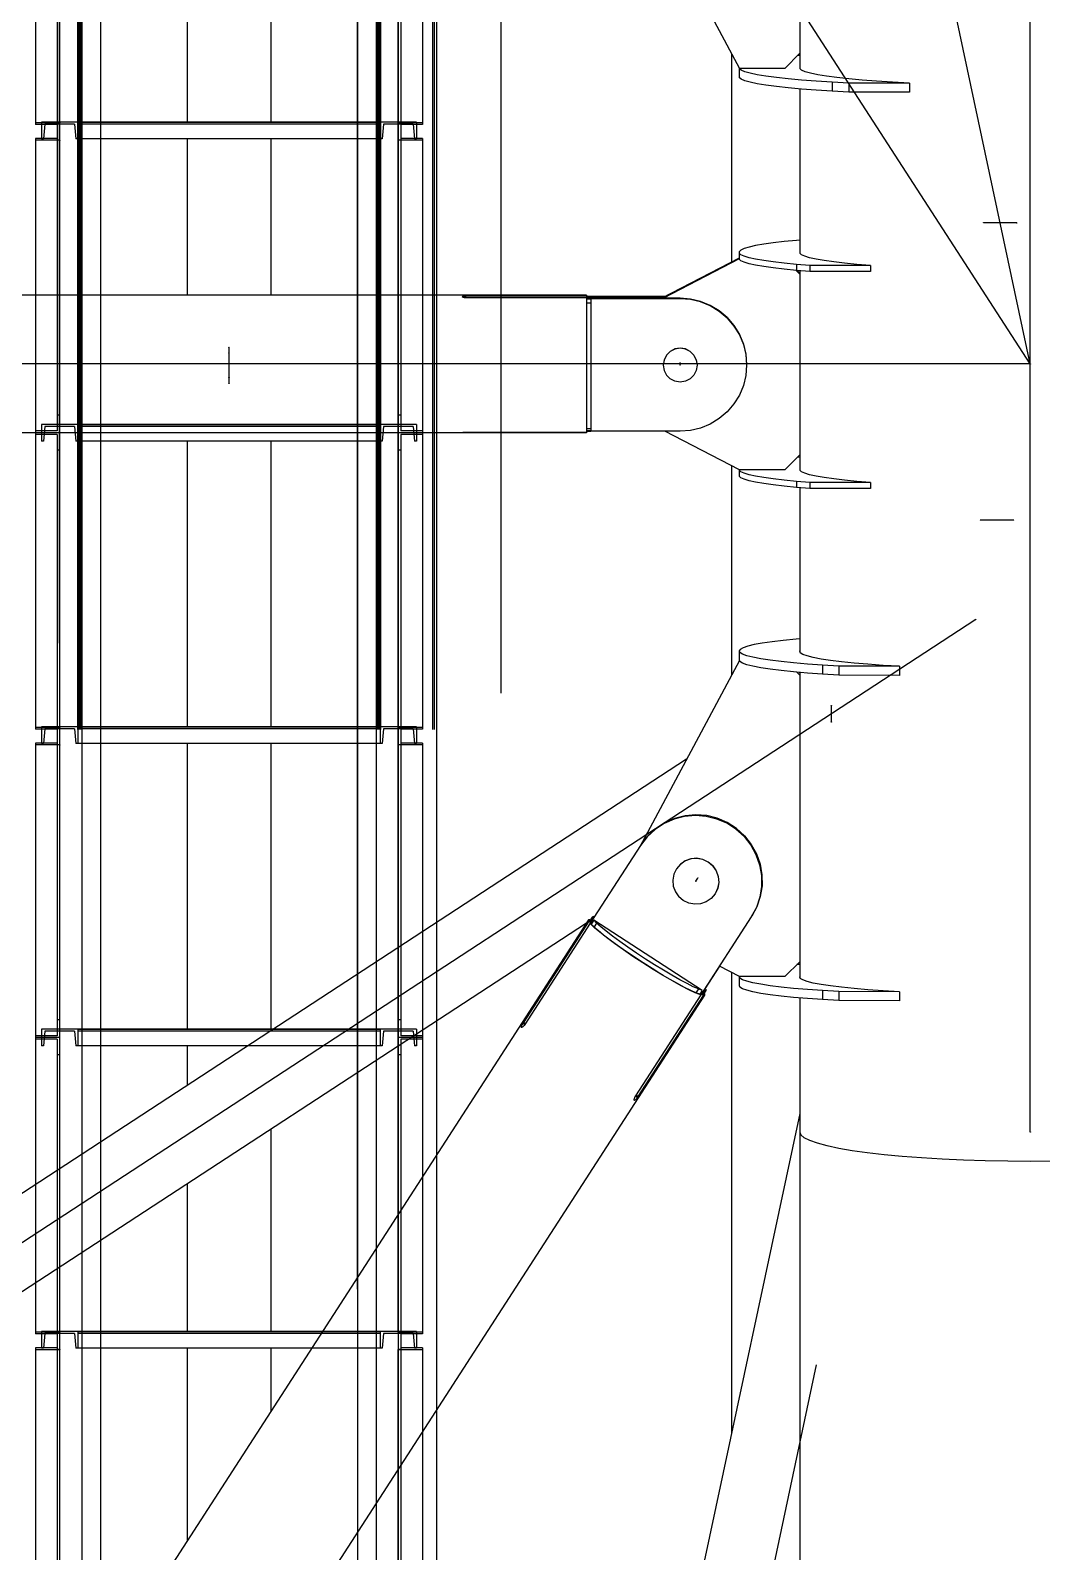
# Model space of a CAD drawing. Header units: millimetres. Extents: x 150209.93 to 150215.05, y 136675.65 to 136679.93.
# Drawn here: x 150211.3361 to 150211.403, y 136677.0602 to 136677.1608 of the extents above; entities that cross this region are included whole.
import ezdxf

# ---------------------------------------------------------------- set-up
doc = ezdxf.new("R2010")
doc.units = ezdxf.units.MM
doc.header["$LTSCALE"] = 0.25
for name, pattern in [('CENTER', [50.8, 31.75, -6.35, 6.35, -6.35]), ('XKITLINE00', [0]), ('XKITLINE02', [4, 2, -2]), ('XKITLINE03', [6, 3, -1, 1, -1])]:
    doc.linetypes.add(name, pattern=pattern)

# ---------------------------------------------------------------- blocks, each defined once
blk = doc.blocks.new('çatıı')
at = {"color": 8, "linetype": 'CENTER'}
for p, q in [((12370, 7286.23), (12370, 8951.04)), ((12370, 7540.27), (11840, 8360.27)), ((12370, 7540.27), (12195, 8360.27)), ((12195, 6431.43), (12195, 8100.54)), ((12365.51, 7586.93), (12354.56, 7586.96)), ((12105, 7545.81), (12105, 7535.82)), ((12105, 7543.85), (12105, 7533.86)), ((11840, 6720.27), (12370, 7540.27)), ((12370, 7540.27), (11840, 7540.27)), ((12195, 6720.27), (12370, 7540.27)), ((12254.2, 7539.92), (12254.2, 7540.63)), ((12353.51, 7488.7), (12364.46, 7488.67)), ((12351.95, 7455.72), (11918.47, 7172.55)), ((12304.21, 7421.82), (12304.21, 7427.25)), ((12259.41, 7369.2), (12260.09, 7370.22)), ((12370, 5629.8), (12370, 7286.23))]:
    blk.add_line(p, q, dxfattribs=at)
at = {"color": 1, "linetype": 'XKITLINE03'}
for p, q in [((12049.01, 6234.33), (12049, 7919.31)), ((12055, 7919.31), (12055, 6234.33)), ((12147.48, 6234.33), (12147.48, 7919.31)), ((12160.98, 6234.33), (12160.98, 7919.31)), ((12049, 7717.52), (12049, 7620.07)), ((12160.98, 7620.07), (12160.98, 7717.52)), ((12055, 7620.27), (12154.98, 7620.27)), ((12055, 7620.27), (12055, 7620.27)), ((12154.98, 7620.27), (12154.98, 7620.27)), ((12049, 7614.26), (12049, 7517.52)), ((12160.98, 7517.52), (12160.98, 7614.26)), ((12049, 7517.52), (12049, 7420.07)), ((12055, 7520.27), (12154.98, 7520.27)), ((12055, 7520.27), (12055, 7520.27)), ((12154.98, 7520.27), (12154.98, 7520.27)), ((12160.98, 7420.07), (12160.98, 7517.52)), ((12055, 7420.27), (12154.98, 7420.27)), ((12055, 7420.27), (12055, 7420.27)), ((12154.98, 7420.27), (12154.98, 7420.27)), ((12049, 7414.26), (12049, 7317.52)), ((12160.98, 7317.52), (12160.98, 7414.26)), ((12055, 7320.27), (12154.98, 7320.27)), ((12055, 7320.27), (12055, 7320.27)), ((12154.98, 7320.27), (12154.98, 7320.27)), ((12049, 7317.52), (12049, 7220.07)), ((12160.98, 7220.07), (12160.98, 7317.52)), ((12055, 7220.27), (12154.98, 7220.27)), ((12055, 7220.27), (12055, 7220.27)), ((12154.98, 7220.27), (12154.98, 7220.27)), ((12049, 7214.26), (12049, 7117.52)), ((12160.98, 7117.52), (12160.98, 7214.26))]:
    blk.add_line(p, q, dxfattribs=at)
at = {"color": 116, "linetype": 'XKITLINE02', "true_color": 0x136734}
for p, q in [((12054.92, 7919.31), (12054.93, 6234.33)), ((12055, 7919.31), (12055, 6234.33)), ((12055.45, 7919.31), (12055.46, 6234.33)), ((12055.85, 7919.31), (12055.85, 6234.33)), ((12147.48, 7919.31), (12147.48, 6234.33)), ((12153.68, 7919.31), (12153.68, 6234.33)), ((12154.13, 7919.31), (12154.13, 6234.33)), ((12154.53, 7919.31), (12154.53, 6234.33)), ((12154.98, 7919.31), (12154.98, 6234.33)), ((12155.07, 7919.31), (12155.06, 6234.33)), ((12172.3, 7919.31), (12172.3, 6234.33)), ((12172.83, 7919.31), (12172.83, 6234.33)), ((12041, 7717.52), (12041, 7619.49)), ((12048.2, 7716.94), (12048.2, 7614.27)), ((12049, 7717.52), (12049, 7614.27)), ((12160.98, 7717.52), (12160.98, 7614.27)), ((12161.78, 7716.94), (12161.78, 7614.27)), ((12168.98, 7717.52), (12168.98, 7619.49)), ((12049, 7620.07), (12041, 7620.07)), ((12048.2, 7619.49), (12041, 7619.49)), ((12043, 7620.27), (12043, 7614.77)), ((12055, 7620.27), (12043, 7620.27)), ((12043, 7620.27), (12043, 7614.77)), ((12044.07, 7619.57), (12043.68, 7614.77)), ((12044.07, 7619.57), (12043.68, 7614.77)), ((12053.94, 7619.57), (12044.07, 7619.57)), ((12049, 7620.09), (12048.2, 7620.09)), ((12048.2, 7620.09), (12048.2, 7518.11)), ((12049, 7620.09), (12049, 7517.52)), ((12053.94, 7619.57), (12054.32, 7614.77)), ((12053.94, 7619.57), (12054.32, 7614.77)), ((12055, 7620.27), (12055, 7614.77)), ((12062.5, 7620.27), (12055, 7620.27)), ((12055, 7620.27), (12055, 7614.77)), ((12055, 7620.27), (12055, 7614.77)), ((12154.98, 7619.57), (12055, 7619.57)), ((12154.98, 7620.27), (12147.48, 7620.27)), ((12154.98, 7620.27), (12154.98, 7614.77)), ((12154.98, 7620.27), (12154.98, 7614.77)), ((12166.98, 7620.27), (12154.98, 7620.27)), ((12154.98, 7620.27), (12154.98, 7614.77)), ((12156.05, 7619.57), (12155.66, 7614.77)), ((12156.05, 7619.57), (12155.66, 7614.77)), ((12165.92, 7619.57), (12156.05, 7619.57)), ((12160.98, 7620.09), (12160.98, 7517.52)), ((12161.78, 7620.09), (12160.98, 7620.09)), ((12168.98, 7620.07), (12160.98, 7620.07)), ((12161.78, 7620.09), (12161.78, 7518.11)), ((12168.98, 7619.49), (12161.78, 7619.49)), ((12165.92, 7619.57), (12166.3, 7614.77)), ((12165.92, 7619.57), (12166.3, 7614.77)), ((12166.98, 7620.27), (12166.98, 7614.77)), ((12166.98, 7620.27), (12166.98, 7614.77)), ((12048.2, 7614.84), (12041, 7614.84)), ((12041, 7614.84), (12041, 7517.52)), ((12049, 7614.26), (12041, 7614.26)), ((12043.68, 7614.77), (12043, 7614.77)), ((12049, 7614.27), (12048.2, 7614.27)), ((12055, 7614.77), (12054.32, 7614.77)), ((12062.5, 7614.77), (12055, 7614.77)), ((12154.98, 7614.77), (12147.48, 7614.77)), ((12155.66, 7614.77), (12154.98, 7614.77)), ((12161.78, 7614.27), (12160.98, 7614.27)), ((12168.98, 7614.26), (12160.98, 7614.26)), ((12168.98, 7614.84), (12161.78, 7614.84)), ((12166.98, 7614.77), (12166.3, 7614.77)), ((12168.98, 7614.84), (12168.98, 7517.52)), ((12049, 7562.39), (12049, 7517.52)), ((12056.31, 7563.05), (12056.31, 7517.53)), ((12062.5, 7563.05), (12062.5, 7517.53)), ((12147.48, 7563.05), (12147.48, 7517.53)), ((12153.68, 7563.05), (12153.68, 7517.53)), ((12173.68, 7563.05), (12173.68, 7517.53)), ((12049, 7523.35), (12048.2, 7523.35)), ((12161.78, 7523.35), (12160.98, 7523.35)), ((12048.2, 7518.11), (12041, 7518.11)), ((12049, 7517.52), (12041, 7517.52)), ((12041, 7517.52), (12041, 7419.49)), ((12049, 7517.52), (12041, 7517.52)), ((12048.2, 7516.94), (12041, 7516.94)), ((12043, 7520.27), (12043, 7514.77)), ((12055, 7520.27), (12043, 7520.27)), ((12043, 7520.27), (12043, 7514.77)), ((12044.07, 7519.57), (12043.68, 7514.77)), ((12044.07, 7519.57), (12043.68, 7514.77)), ((12053.94, 7519.57), (12044.07, 7519.57)), ((12048.2, 7516.94), (12048.2, 7414.27)), ((12049, 7517.52), (12049, 7414.27)), ((12053.94, 7519.57), (12054.32, 7514.77)), ((12053.94, 7519.57), (12054.32, 7514.77)), ((12055, 7520.27), (12055, 7514.77)), ((12154.98, 7520.27), (12055, 7520.27)), ((12055, 7520.27), (12055, 7514.77)), ((12055, 7520.27), (12055, 7514.77)), ((12154.98, 7519.57), (12055, 7519.57)), ((12154.98, 7520.27), (12154.98, 7514.77)), ((12154.98, 7520.27), (12154.98, 7514.77)), ((12166.98, 7520.27), (12154.98, 7520.27)), ((12154.98, 7520.27), (12154.98, 7514.77)), ((12156.05, 7519.57), (12155.66, 7514.77)), ((12156.05, 7519.57), (12155.66, 7514.77)), ((12165.92, 7519.57), (12156.05, 7519.57)), ((12160.98, 7517.52), (12160.98, 7414.27)), ((12168.98, 7517.52), (12160.98, 7517.52)), ((12168.98, 7517.52), (12160.98, 7517.52)), ((12168.98, 7518.11), (12161.78, 7518.11)), ((12161.78, 7516.94), (12161.78, 7414.27)), ((12168.98, 7516.94), (12161.78, 7516.94)), ((12165.92, 7519.57), (12166.3, 7514.77)), ((12165.92, 7519.57), (12166.3, 7514.77)), ((12166.98, 7520.27), (12166.98, 7514.77)), ((12166.98, 7520.27), (12166.98, 7514.77)), ((12168.98, 7517.52), (12168.98, 7419.49)), ((12043.68, 7514.77), (12043, 7514.77)), ((12049, 7511.72), (12048.2, 7511.72)), ((12055, 7514.77), (12054.32, 7514.77)), ((12062.5, 7514.77), (12055, 7514.77)), ((12154.98, 7514.77), (12147.48, 7514.77)), ((12155.66, 7514.77), (12154.98, 7514.77)), ((12161.78, 7511.72), (12160.98, 7511.72)), ((12166.98, 7514.77), (12166.3, 7514.77)), ((12049, 7420.07), (12041, 7420.07)), ((12048.2, 7419.49), (12041, 7419.49)), ((12043, 7420.27), (12043, 7414.77)), ((12055, 7420.27), (12043, 7420.27)), ((12043, 7420.27), (12043, 7414.77)), ((12044.07, 7419.57), (12043.68, 7414.77)), ((12044.07, 7419.57), (12043.68, 7414.77)), ((12053.94, 7419.57), (12044.07, 7419.57)), ((12049, 7420.09), (12048.2, 7420.09)), ((12048.2, 7420.09), (12048.2, 7318.11)), ((12049, 7420.09), (12049, 7317.52)), ((12053.94, 7419.57), (12054.32, 7414.77)), ((12053.94, 7419.57), (12054.32, 7414.77)), ((12055, 7420.27), (12055, 7414.77)), ((12062.5, 7420.27), (12055, 7420.27)), ((12055, 7420.27), (12055, 7414.77)), ((12055, 7420.27), (12055, 7414.77)), ((12154.98, 7419.57), (12055, 7419.57)), ((12154.98, 7420.27), (12147.48, 7420.27)), ((12154.98, 7420.27), (12154.98, 7414.77)), ((12154.98, 7420.27), (12154.98, 7414.77)), ((12166.98, 7420.27), (12154.98, 7420.27)), ((12154.98, 7420.27), (12154.98, 7414.77)), ((12156.05, 7419.57), (12155.66, 7414.77)), ((12156.05, 7419.57), (12155.66, 7414.77)), ((12165.92, 7419.57), (12156.05, 7419.57)), ((12160.98, 7420.09), (12160.98, 7317.52)), ((12161.78, 7420.09), (12160.98, 7420.09)), ((12168.98, 7420.07), (12160.98, 7420.07)), ((12161.78, 7420.09), (12161.78, 7318.11)), ((12168.98, 7419.49), (12161.78, 7419.49)), ((12165.92, 7419.57), (12166.3, 7414.77)), ((12165.92, 7419.57), (12166.3, 7414.77)), ((12166.98, 7420.27), (12166.98, 7414.77)), ((12166.98, 7420.27), (12166.98, 7414.77)), ((12048.2, 7414.84), (12041, 7414.84)), ((12041, 7414.84), (12041, 7317.52)), ((12049, 7414.26), (12041, 7414.26)), ((12043.68, 7414.77), (12043, 7414.77)), ((12049, 7414.27), (12048.2, 7414.27)), ((12055, 7414.77), (12054.32, 7414.77)), ((12062.5, 7414.77), (12055, 7414.77)), ((12154.98, 7414.77), (12147.48, 7414.77)), ((12155.66, 7414.77), (12154.98, 7414.77)), ((12161.78, 7414.27), (12160.98, 7414.27)), ((12168.98, 7414.26), (12160.98, 7414.26)), ((12168.98, 7414.84), (12161.78, 7414.84)), ((12166.98, 7414.77), (12166.3, 7414.77)), ((12168.98, 7414.84), (12168.98, 7317.52)), ((12173.68, 7355.56), (12173.68, 7322.97)), ((12153.68, 7342.5), (12153.68, 7309.91)), ((12147.48, 7338.45), (12147.48, 7305.86)), ((12043, 7320.27), (12043, 7314.77)), ((12055, 7320.27), (12043, 7320.27)), ((12043, 7320.27), (12043, 7314.77)), ((12049, 7323.35), (12048.2, 7323.35)), ((12049, 7320.27), (12049, 7317.52)), ((12055, 7320.27), (12055, 7314.77)), ((12062.5, 7320.27), (12055, 7320.27)), ((12055, 7320.27), (12055, 7314.77)), ((12055, 7320.27), (12055, 7314.77)), ((12154.98, 7320.27), (12119.67, 7320.27)), ((12154.98, 7320.27), (12154.98, 7314.77)), ((12154.98, 7320.27), (12154.98, 7314.77)), ((12166.98, 7320.27), (12154.98, 7320.27)), ((12154.98, 7320.27), (12154.98, 7314.77)), ((12161.78, 7323.35), (12160.98, 7323.35)), ((12166.98, 7320.27), (12166.98, 7314.77)), ((12166.98, 7320.27), (12166.98, 7314.77)), ((12048.2, 7318.11), (12041, 7318.11)), ((12041, 7317.52), (12041, 7268.89)), ((12049, 7317.52), (12041, 7317.52)), ((12049, 7317.52), (12041, 7317.52)), ((12048.2, 7316.94), (12041, 7316.94)), ((12044.07, 7319.57), (12043.68, 7314.77)), ((12044.07, 7319.57), (12043.68, 7314.77)), ((12053.94, 7319.57), (12044.07, 7319.57)), ((12048.2, 7316.94), (12048.2, 7291.06)), ((12049, 7317.52), (12049, 7214.27)), ((12053.94, 7319.57), (12054.32, 7314.77)), ((12053.94, 7319.57), (12054.32, 7314.77)), ((12154.98, 7319.57), (12055, 7319.57)), ((12156.05, 7319.57), (12155.66, 7314.77)), ((12156.05, 7319.57), (12155.66, 7314.77)), ((12165.92, 7319.57), (12156.05, 7319.57)), ((12160.98, 7317.52), (12160.98, 7214.27)), ((12168.98, 7317.52), (12160.98, 7317.52)), ((12168.98, 7317.52), (12160.98, 7317.52)), ((12168.98, 7318.11), (12161.78, 7318.11)), ((12161.78, 7316.94), (12161.78, 7214.27)), ((12168.98, 7316.94), (12161.78, 7316.94)), ((12165.92, 7319.57), (12166.3, 7314.77)), ((12165.92, 7319.57), (12166.3, 7314.77)), ((12168.98, 7317.52), (12168.98, 7219.49)), ((12043.68, 7314.77), (12043, 7314.77)), ((12049, 7311.72), (12048.2, 7311.72)), ((12055, 7314.77), (12054.32, 7314.77)), ((12062.5, 7314.77), (12055, 7314.77)), ((12154.98, 7314.77), (12111.25, 7314.77)), ((12155.66, 7314.77), (12154.98, 7314.77)), ((12161.78, 7311.72), (12160.98, 7311.72)), ((12166.98, 7314.77), (12166.3, 7314.77)), ((12048.2, 7295.29), (12048.2, 7214.27)), ((12041, 7280.31), (12041, 7219.49)), ((12062.5, 7282.93), (12062.5, 7250.35)), ((12056.31, 7278.88), (12056.31, 7246.3)), ((12173.68, 7278.64), (12173.68, 7194.45)), ((12049, 7274.11), (12049, 7220.07)), ((12153.68, 7247.7), (12153.68, 7163.51)), ((12147.48, 7238.11), (12147.48, 7153.92)), ((12049, 7220.07), (12041, 7220.07)), ((12043, 7220.27), (12043, 7214.77)), ((12055, 7220.27), (12043, 7220.27)), ((12043, 7220.27), (12043, 7214.77)), ((12044.07, 7219.57), (12043.68, 7214.77)), ((12044.07, 7219.57), (12043.68, 7214.77)), ((12053.94, 7219.57), (12044.07, 7219.57)), ((12049, 7220.09), (12048.2, 7220.09)), ((12048.2, 7220.09), (12048.2, 7118.11)), ((12049, 7220.09), (12049, 7117.52)), ((12053.94, 7219.57), (12054.32, 7214.77)), ((12053.94, 7219.57), (12054.32, 7214.77)), ((12055, 7220.27), (12055, 7214.77)), ((12062.5, 7220.27), (12055, 7220.27)), ((12055, 7220.27), (12055, 7214.77)), ((12055, 7220.27), (12055, 7214.77)), ((12154.98, 7219.57), (12055, 7219.57)), ((12154.98, 7220.27), (12135.96, 7220.27)), ((12154.98, 7220.27), (12154.98, 7214.77)), ((12154.98, 7220.27), (12154.98, 7214.77)), ((12166.98, 7220.27), (12154.98, 7220.27)), ((12154.98, 7220.27), (12154.98, 7214.77)), ((12156.05, 7219.57), (12155.66, 7214.77)), ((12156.05, 7219.57), (12155.66, 7214.77)), ((12165.92, 7219.57), (12156.05, 7219.57)), ((12160.98, 7220.09), (12160.98, 7117.52)), ((12161.78, 7220.09), (12160.98, 7220.09)), ((12168.98, 7220.07), (12160.98, 7220.07)), ((12161.78, 7220.09), (12161.78, 7118.11)), ((12165.92, 7219.57), (12166.3, 7214.77)), ((12165.92, 7219.57), (12166.3, 7214.77)), ((12166.98, 7220.27), (12166.98, 7214.77)), ((12166.98, 7220.27), (12166.98, 7214.77)), ((12048.2, 7219.49), (12041, 7219.49)), ((12048.2, 7214.84), (12041, 7214.84)), ((12041, 7214.84), (12041, 7117.52)), ((12043.68, 7214.77), (12043, 7214.77)), ((12055, 7214.77), (12054.32, 7214.77)), ((12062.5, 7214.77), (12055, 7214.77)), ((12154.98, 7214.77), (12132.4, 7214.77)), ((12155.66, 7214.77), (12154.98, 7214.77)), ((12168.98, 7219.49), (12161.78, 7219.49)), ((12168.98, 7214.84), (12161.78, 7214.84)), ((12166.98, 7214.77), (12166.3, 7214.77)), ((12168.98, 7214.84), (12168.98, 7117.52)), ((12049, 7214.26), (12041, 7214.26)), ((12049, 7214.27), (12048.2, 7214.27)), ((12161.78, 7214.27), (12160.98, 7214.27)), ((12168.98, 7214.26), (12160.98, 7214.26))]:
    blk.add_line(p, q, dxfattribs=at)
at = {"color": 7, "linetype": 'XKITLINE00'}
for p, q in [((12056.3, 7919.31), (12056.31, 7563.05)), ((12062.5, 7919.31), (12062.5, 7563.05)), ((12147.48, 7842.48), (12147.48, 7563.05)), ((12153.68, 7832.89), (12153.68, 7563.05)), ((12173.68, 7801.95), (12173.68, 7563.05)), ((12147.48, 7620.27), (12062.5, 7620.27)), ((12147.48, 7614.77), (12062.5, 7614.77)), ((12056.31, 7517.53), (12056.31, 7278.88)), ((12062.5, 7517.53), (12062.5, 7282.93)), ((12147.48, 7517.53), (12147.48, 7338.45)), ((12153.68, 7517.53), (12153.68, 7342.5)), ((12173.68, 7517.53), (12173.68, 7355.56)), ((12147.48, 7514.77), (12062.5, 7514.77)), ((12147.48, 7420.27), (12062.5, 7420.27)), ((12147.48, 7414.77), (12062.5, 7414.77)), ((12119.67, 7320.27), (12062.5, 7320.27)), ((12173.68, 7322.97), (12173.68, 7278.64)), ((12111.25, 7314.77), (12062.5, 7314.77)), ((12147.48, 7305.86), (12147.48, 7238.11)), ((12153.68, 7309.91), (12153.68, 7247.7)), ((12062.5, 7250.35), (12062.5, 7106.63)), ((12056.31, 7246.3), (12056.31, 7097.04)), ((12135.96, 7220.27), (12062.5, 7220.27)), ((12132.4, 7214.77), (12062.5, 7214.77)), ((12173.68, 7194.45), (12173.68, 6743.1)), ((12153.68, 7163.51), (12153.68, 6743.1)), ((12147.48, 7153.92), (12147.48, 6743.1))]:
    blk.add_line(p, q, dxfattribs=at)
at = {"color": 8, "linetype": 'XKITLINE00'}
for p, q in [((12293.8, 7737.72), (12293.8, 7643.01)), ((12091.2, 7714.77), (12091.2, 7620.27)), ((12118.8, 7714.77), (12118.8, 7620.27)), ((12241.37, 7698.69), (12273.8, 7638.03)), ((12271.2, 7642.89), (12271.2, 7573.97)), ((12293.8, 7643.01), (12288.8, 7638.03)), ((12293.8, 7642.33), (12293.04, 7642.26)), ((12293.8, 7643.01), (12293.8, 7637.98)), ((12273.77, 7638.08), (12273.77, 7638)), ((12274.37, 7637.47), (12273.77, 7638)), ((12273.77, 7638), (12273.77, 7635.01)), ((12288.8, 7638.03), (12273.8, 7638.03)), ((12275.56, 7636.94), (12274.37, 7637.47)), ((12293.8, 7638.55), (12293.77, 7638.53)), ((12293.77, 7638.53), (12293.77, 7638)), ((12294.37, 7637.47), (12293.77, 7638)), ((12295.56, 7636.94), (12294.37, 7637.47)), ((12274.37, 7634.48), (12273.77, 7635.01)), ((12275.56, 7633.95), (12274.37, 7634.48)), ((12277.34, 7636.43), (12275.56, 7636.94)), ((12277.34, 7633.44), (12275.56, 7633.95)), ((12279.69, 7635.93), (12277.34, 7636.43)), ((12279.69, 7632.94), (12277.34, 7633.44)), ((12282.59, 7635.45), (12279.69, 7635.93)), ((12282.59, 7632.46), (12279.69, 7632.94)), ((12286.02, 7634.99), (12282.59, 7635.45)), ((12286.02, 7632), (12282.59, 7632.46)), ((12289.95, 7634.55), (12286.02, 7634.99)), ((12294.36, 7634.15), (12289.95, 7634.55)), ((12299.2, 7633.78), (12294.36, 7634.15)), ((12297.34, 7636.43), (12295.56, 7636.94)), ((12299.69, 7635.93), (12297.34, 7636.43)), ((12304.44, 7633.44), (12299.2, 7633.78)), ((12302.59, 7635.45), (12299.69, 7635.93)), ((12306.02, 7634.99), (12302.59, 7635.45)), ((12310.04, 7633.14), (12304.44, 7633.44)), ((12304.44, 7633.44), (12304.44, 7630.45)), ((12309.95, 7634.55), (12306.02, 7634.99)), ((12314.36, 7634.15), (12309.95, 7634.55)), ((12330.04, 7633.14), (12310.04, 7633.14)), ((12310.04, 7633.14), (12310.04, 7630.15)), ((12319.2, 7633.78), (12314.36, 7634.15)), ((12324.44, 7633.44), (12319.2, 7633.78)), ((12330.04, 7633.14), (12324.44, 7633.44)), ((12330.04, 7633.14), (12330.04, 7630.15)), ((12289.95, 7631.56), (12286.02, 7632)), ((12294.36, 7631.16), (12289.95, 7631.56)), ((12293.8, 7631.21), (12293.8, 7576.88)), ((12299.2, 7630.79), (12294.36, 7631.16)), ((12304.44, 7630.45), (12299.2, 7630.79)), ((12310.04, 7630.15), (12304.44, 7630.45)), ((12330.04, 7630.15), (12310.04, 7630.15)), ((12091.2, 7614.77), (12091.2, 7563.05)), ((12118.8, 7614.77), (12118.8, 7563.05)), ((12274.31, 7577.92), (12273.76, 7577.41)), ((12273.76, 7577.41), (12273.76, 7576.9)), ((12273.76, 7576.9), (12273.76, 7574.91)), ((12274.31, 7576.4), (12273.76, 7576.9)), ((12275.4, 7578.42), (12274.31, 7577.92)), ((12277.03, 7578.92), (12275.4, 7578.42)), ((12279.18, 7579.4), (12277.03, 7578.92)), ((12281.83, 7579.86), (12279.18, 7579.4)), ((12284.98, 7580.31), (12281.83, 7579.86)), ((12288.59, 7580.73), (12284.98, 7580.31)), ((12292.65, 7581.13), (12288.59, 7580.73)), ((12293.8, 7581.22), (12292.65, 7581.13)), ((12293.8, 7577.44), (12293.76, 7577.41)), ((12293.76, 7577.41), (12293.76, 7576.9)), ((12294.31, 7576.4), (12293.76, 7576.9)), ((12273.76, 7575.31), (12248.13, 7562.01)), ((12273.76, 7574.99), (12248.74, 7562.01)), ((12274.31, 7574.4), (12273.76, 7574.91)), ((12275.4, 7575.9), (12274.31, 7576.4)), ((12275.4, 7573.9), (12274.31, 7574.4)), ((12277.03, 7575.4), (12275.4, 7575.9)), ((12277.03, 7573.41), (12275.4, 7573.9)), ((12279.18, 7574.92), (12277.03, 7575.4)), ((12279.18, 7572.93), (12277.03, 7573.41)), ((12281.83, 7574.46), (12279.18, 7574.92)), ((12281.83, 7572.46), (12279.18, 7572.93)), ((12284.98, 7574.01), (12281.83, 7574.46)), ((12284.98, 7572.02), (12281.83, 7572.46)), ((12288.59, 7573.59), (12284.98, 7574.01)), ((12288.59, 7571.6), (12284.98, 7572.02)), ((12292.65, 7573.19), (12288.59, 7573.59)), ((12292.65, 7573.19), (12292.65, 7571.2)), ((12297.11, 7572.83), (12292.65, 7573.19)), ((12295.4, 7575.9), (12294.31, 7576.4)), ((12297.03, 7575.4), (12295.4, 7575.9)), ((12299.18, 7574.92), (12297.03, 7575.4)), ((12297.11, 7572.83), (12297.11, 7570.83)), ((12317.11, 7572.83), (12297.11, 7572.83)), ((12301.83, 7574.46), (12299.18, 7574.92)), ((12304.98, 7574.01), (12301.83, 7574.46)), ((12308.59, 7573.59), (12304.98, 7574.01)), ((12312.65, 7573.19), (12308.59, 7573.59)), ((12317.11, 7572.83), (12312.65, 7573.19)), ((12317.11, 7572.83), (12317.11, 7570.83)), ((12292.65, 7571.2), (12288.59, 7571.6)), ((12293.8, 7570.02), (12292.61, 7571.2)), ((12297.11, 7570.83), (12292.65, 7571.2)), ((12293.8, 7570.34), (12292.96, 7571.17)), ((12293.8, 7571.11), (12293.8, 7570.18)), ((12293.8, 7570.18), (12293.8, 7570.02)), ((12293.8, 7570.02), (12293.8, 7510.21)), ((12317.11, 7570.83), (12297.11, 7570.83)), ((12223.2, 7563.05), (11986.8, 7563.05)), ((12182.19, 7562.55), (12182.11, 7562.5)), ((12182.11, 7562.5), (12182.11, 7562.45)), ((12182.19, 7562.39), (12182.11, 7562.45)), ((12182.36, 7562.59), (12182.19, 7562.55)), ((12182.36, 7562.31), (12182.19, 7562.39)), ((12182.6, 7562.63), (12182.36, 7562.59)), ((12182.6, 7562.24), (12182.36, 7562.31)), ((12182.89, 7562.65), (12182.6, 7562.63)), ((12182.89, 7562.19), (12182.6, 7562.24)), ((12183.2, 7562.66), (12182.89, 7562.65)), ((12182.89, 7562.65), (12182.89, 7562.19)), ((12183.2, 7562.18), (12182.89, 7562.19)), ((12223.2, 7562.66), (12183.2, 7562.66)), ((12183.2, 7562.66), (12183.2, 7562.18)), ((12223.2, 7562.18), (12183.2, 7562.18)), ((12223.2, 7563.05), (12223.2, 7562.18)), ((12224.7, 7562.62), (12223.2, 7562.62)), ((12224.7, 7562.43), (12223.2, 7562.43)), ((12223.2, 7562.24), (12223.2, 7562.18)), ((12224.7, 7562.24), (12223.2, 7562.24)), ((12223.2, 7562.18), (12223.2, 7521.67)), ((12254.2, 7562.01), (12223.2, 7562.01)), ((12254.2, 7561.85), (12223.2, 7561.85)), ((12224.7, 7561.71), (12223.2, 7561.71)), ((12224.7, 7562.62), (12224.7, 7562.02)), ((12249.19, 7562.56), (12224.7, 7562.56)), ((12248.89, 7562.4), (12224.7, 7562.4)), ((12224.7, 7561.71), (12224.7, 7520.14)), ((12257.64, 7561.74), (12254.2, 7562.01)), ((12254.2, 7562.01), (12254.2, 7561.85)), ((12257.64, 7561.58), (12254.2, 7561.85)), ((12260.99, 7560.94), (12257.64, 7561.74)), ((12257.64, 7561.74), (12257.64, 7561.58)), ((12224.7, 7560.43), (12223.2, 7560.43)), ((12260.99, 7560.78), (12257.64, 7561.58)), ((12264.18, 7559.62), (12260.99, 7560.94)), ((12264.18, 7559.46), (12260.99, 7560.78)), ((12267.13, 7557.82), (12264.18, 7559.62)), ((12267.13, 7557.66), (12264.18, 7559.46)), ((12269.75, 7555.59), (12267.13, 7557.82)), ((12269.75, 7555.43), (12267.13, 7557.66)), ((12269.75, 7555.59), (12271.99, 7552.97)), ((12269.75, 7555.43), (12271.99, 7552.81)), ((12271.99, 7552.97), (12273.8, 7550.03)), ((12271.99, 7552.81), (12273.8, 7549.88)), ((12273.8, 7550.03), (12275.12, 7546.85)), ((12273.8, 7549.88), (12275.12, 7546.7)), ((12275.12, 7546.85), (12275.92, 7543.51)), ((12275.12, 7546.7), (12275.92, 7543.35)), ((12248.87, 7541.65), (12248.6, 7539.92)), ((12248.87, 7541.58), (12248.6, 7539.86)), ((12249.66, 7543.2), (12248.87, 7541.65)), ((12249.66, 7543.14), (12248.87, 7541.58)), ((12250.9, 7544.44), (12249.66, 7543.2)), ((12250.9, 7544.37), (12249.66, 7543.14)), ((12252.46, 7545.23), (12250.9, 7544.44)), ((12252.46, 7545.17), (12250.9, 7544.37)), ((12254.2, 7545.5), (12252.46, 7545.23)), ((12254.2, 7545.44), (12252.46, 7545.17)), ((12254.2, 7545.5), (12254.2, 7545.44)), ((12255.93, 7545.23), (12254.2, 7545.5)), ((12255.93, 7545.17), (12254.2, 7545.44)), ((12257.49, 7544.44), (12255.93, 7545.23)), ((12257.49, 7544.37), (12255.93, 7545.17)), ((12258.73, 7543.2), (12257.49, 7544.44)), ((12258.73, 7543.14), (12257.49, 7544.37)), ((12258.73, 7543.2), (12259.52, 7541.65)), ((12258.73, 7543.14), (12259.52, 7541.58)), ((12259.52, 7541.65), (12259.8, 7539.92)), ((12259.52, 7541.58), (12259.8, 7539.86)), ((12275.92, 7543.51), (12276.2, 7540.08)), ((12275.92, 7543.35), (12276.2, 7539.92)), ((12248.6, 7539.86), (12248.87, 7538.13)), ((12248.87, 7538.13), (12249.66, 7536.58)), ((12250.9, 7535.34), (12249.66, 7536.58)), ((12258.73, 7536.58), (12257.49, 7535.34)), ((12259.52, 7538.13), (12258.73, 7536.58)), ((12259.8, 7539.86), (12259.52, 7538.13)), ((12276.2, 7539.92), (12275.92, 7536.49)), ((12252.46, 7534.55), (12250.9, 7535.34)), ((12254.2, 7534.27), (12252.46, 7534.55)), ((12255.93, 7534.55), (12254.2, 7534.27)), ((12257.49, 7535.34), (12255.93, 7534.55)), ((12275.12, 7533.14), (12273.8, 7529.96)), ((12275.92, 7536.49), (12275.12, 7533.14)), ((12271.99, 7527.03), (12269.75, 7524.41)), ((12273.8, 7529.96), (12271.99, 7527.03)), ((12223.2, 7521.67), (12223.2, 7517.65)), ((12267.13, 7522.18), (12264.18, 7520.38)), ((12269.75, 7524.41), (12267.13, 7522.18)), ((12223.2, 7517.5), (11986.8, 7517.5)), ((12182.36, 7517.58), (12182.19, 7517.53)), ((12182.36, 7517.52), (12182.19, 7517.52)), ((12182.6, 7517.62), (12182.36, 7517.58)), ((12182.6, 7517.52), (12182.36, 7517.52)), ((12182.89, 7517.64), (12182.6, 7517.62)), ((12182.89, 7517.52), (12182.6, 7517.52)), ((12183.2, 7517.65), (12182.89, 7517.64)), ((12182.89, 7517.64), (12182.89, 7517.52)), ((12183.2, 7517.52), (12182.89, 7517.52)), ((12223.2, 7517.65), (12183.2, 7517.65)), ((12183.2, 7517.65), (12183.2, 7517.52)), ((12223.2, 7517.52), (12183.2, 7517.52)), ((12224.7, 7518.85), (12223.2, 7518.85)), ((12224.7, 7518.11), (12223.2, 7518.11)), ((12254.2, 7517.99), (12223.2, 7517.99)), ((12224.7, 7517.93), (12223.2, 7517.93)), ((12223.2, 7517.65), (12223.2, 7517.52)), ((12223.2, 7517.52), (12223.2, 7517.5)), ((12223.2, 7517.52), (12223.2, 7517.5)), ((12224.7, 7520.14), (12224.7, 7518.11)), ((12224.7, 7517.99), (12224.7, 7517.93)), ((12273.8, 7505.23), (12249.19, 7517.99)), ((12257.64, 7518.26), (12254.2, 7517.99)), ((12260.99, 7519.06), (12257.64, 7518.26)), ((12264.18, 7520.38), (12260.99, 7519.06)), ((12091.2, 7514.77), (12091.2, 7420.27)), ((12118.8, 7514.77), (12118.8, 7420.27)), ((12271.2, 7506.57), (12271.2, 7437.38)), ((12293.8, 7510.21), (12288.8, 7505.23)), ((12293.8, 7509.44), (12292.96, 7509.37)), ((12293.8, 7510.21), (12293.8, 7505.1)), ((12273.76, 7505.24), (12273.76, 7503.13)), ((12274.31, 7504.62), (12273.76, 7505.13)), ((12274.31, 7502.63), (12273.76, 7503.13)), ((12288.8, 7505.23), (12273.8, 7505.23)), ((12275.4, 7504.12), (12274.31, 7504.62)), ((12275.4, 7502.13), (12274.31, 7502.63)), ((12277.03, 7503.63), (12275.4, 7504.12)), ((12277.03, 7501.63), (12275.4, 7502.13)), ((12279.18, 7503.15), (12277.03, 7503.63)), ((12279.18, 7501.15), (12277.03, 7501.63)), ((12281.83, 7502.68), (12279.18, 7503.15)), ((12284.98, 7502.24), (12281.83, 7502.68)), ((12288.59, 7501.81), (12284.98, 7502.24)), ((12292.65, 7501.42), (12288.59, 7501.81)), ((12292.65, 7501.42), (12292.65, 7499.42)), ((12297.11, 7501.05), (12292.65, 7501.42)), ((12293.8, 7505.67), (12293.76, 7505.64)), ((12293.76, 7505.64), (12293.76, 7505.13)), ((12294.31, 7504.62), (12293.76, 7505.13)), ((12295.4, 7504.12), (12294.31, 7504.62)), ((12297.03, 7503.63), (12295.4, 7504.12)), ((12299.18, 7503.15), (12297.03, 7503.63)), ((12301.83, 7502.68), (12299.18, 7503.15)), ((12304.98, 7502.24), (12301.83, 7502.68)), ((12308.59, 7501.81), (12304.98, 7502.24)), ((12312.65, 7501.42), (12308.59, 7501.81)), ((12317.11, 7501.05), (12312.65, 7501.42)), ((12281.83, 7500.69), (12279.18, 7501.15)), ((12284.98, 7500.24), (12281.83, 7500.69)), ((12288.59, 7499.82), (12284.98, 7500.24)), ((12292.65, 7499.42), (12288.59, 7499.82)), ((12297.11, 7499.06), (12292.65, 7499.42)), ((12293.8, 7499.33), (12293.8, 7445.07)), ((12297.11, 7501.05), (12297.11, 7499.06)), ((12317.11, 7501.05), (12297.11, 7501.05)), ((12317.11, 7499.06), (12297.11, 7499.06)), ((12317.11, 7501.05), (12317.11, 7499.06)), ((12275.04, 7446.41), (12274.09, 7445.88)), ((12276.58, 7446.93), (12275.04, 7446.41)), ((12278.69, 7447.44), (12276.58, 7446.93)), ((12281.37, 7447.92), (12278.69, 7447.44)), ((12284.59, 7448.39), (12281.37, 7447.92)), ((12288.32, 7448.84), (12284.59, 7448.39)), ((12292.54, 7449.25), (12288.32, 7448.84)), ((12293.8, 7449.36), (12292.54, 7449.25)), ((12273.79, 7442.23), (12240.83, 7380.61)), ((12274.09, 7445.88), (12273.73, 7445.35)), ((12273.73, 7445.35), (12273.73, 7442.36)), ((12273.73, 7445.35), (12273.98, 7444.82)), ((12273.73, 7442.36), (12273.98, 7441.83)), ((12274.82, 7444.29), (12273.98, 7444.82)), ((12274.82, 7441.3), (12273.98, 7441.83)), ((12276.25, 7443.77), (12274.82, 7444.29)), ((12276.25, 7440.78), (12274.82, 7441.3)), ((12278.27, 7443.26), (12276.25, 7443.77)), ((12280.85, 7442.77), (12278.27, 7443.26)), ((12283.97, 7442.29), (12280.85, 7442.77)), ((12287.61, 7441.84), (12283.97, 7442.29)), ((12291.74, 7441.42), (12287.61, 7441.84)), ((12296.33, 7441.03), (12291.74, 7441.42)), ((12293.8, 7445.4), (12293.71, 7445.27)), ((12293.71, 7445.27), (12293.95, 7444.74)), ((12294.79, 7444.21), (12293.95, 7444.74)), ((12296.23, 7443.69), (12294.79, 7444.21)), ((12298.24, 7443.18), (12296.23, 7443.69)), ((12301.34, 7440.67), (12296.33, 7441.03)), ((12300.82, 7442.68), (12298.24, 7443.18)), ((12303.94, 7442.21), (12300.82, 7442.68)), ((12307.58, 7441.76), (12303.94, 7442.21)), ((12311.71, 7441.34), (12307.58, 7441.76)), ((12316.3, 7440.95), (12311.71, 7441.34)), ((12321.31, 7440.59), (12316.3, 7440.95)), ((12278.27, 7440.27), (12276.25, 7440.78)), ((12280.85, 7439.78), (12278.27, 7440.27)), ((12283.97, 7439.3), (12280.85, 7439.78)), ((12287.61, 7438.85), (12283.97, 7439.3)), ((12291.74, 7438.43), (12287.61, 7438.85)), ((12296.33, 7438.04), (12291.74, 7438.43)), ((12292.84, 7438.34), (12293.8, 7437.38)), ((12293.69, 7438.26), (12293.8, 7438.16)), ((12293.8, 7438.26), (12293.8, 7337.41)), ((12301.34, 7437.68), (12296.33, 7438.04)), ((12301.34, 7440.67), (12301.34, 7437.68)), ((12306.73, 7440.35), (12301.34, 7440.67)), ((12306.73, 7437.36), (12301.34, 7437.68)), ((12306.73, 7440.35), (12306.73, 7437.36)), ((12326.7, 7440.27), (12306.73, 7440.35)), ((12326.7, 7437.28), (12306.73, 7437.36)), ((12326.7, 7440.27), (12321.31, 7440.59)), ((12326.7, 7440.27), (12326.7, 7437.28)), ((12091.2, 7414.77), (12091.2, 7320.27)), ((12118.8, 7414.77), (12118.8, 7320.27)), ((12256.3, 7409.53), (11959.54, 7215.67)), ((12255.68, 7390.63), (12252.2, 7389.74)), ((12255.84, 7390.86), (12252.36, 7389.97)), ((12259.26, 7390.93), (12255.68, 7390.63)), ((12259.42, 7391.17), (12255.84, 7390.86)), ((12262.85, 7390.65), (12259.26, 7390.93)), ((12263, 7390.88), (12259.42, 7391.17)), ((12266.34, 7389.77), (12262.85, 7390.65)), ((12266.5, 7390.01), (12263, 7390.88)), ((12245.92, 7386.31), (12243.29, 7383.87)), ((12246.08, 7386.55), (12243.45, 7384.11)), ((12248.92, 7388.28), (12245.92, 7386.31)), ((12249.08, 7388.52), (12246.08, 7386.55)), ((12252.2, 7389.74), (12248.92, 7388.28)), ((12252.36, 7389.97), (12249.08, 7388.52)), ((12269.64, 7388.34), (12266.34, 7389.77)), ((12269.8, 7388.58), (12266.5, 7390.01)), ((12272.67, 7386.39), (12269.64, 7388.34)), ((12272.82, 7386.62), (12269.8, 7388.58)), ((12275.33, 7383.96), (12272.67, 7386.39)), ((12275.48, 7384.2), (12272.82, 7386.62)), ((12241.11, 7381.04), (12224.46, 7355.28)), ((12243.29, 7383.87), (12241.11, 7381.04)), ((12241.26, 7381.27), (12241.11, 7381.04)), ((12241.26, 7381.27), (12241.13, 7381.07)), ((12243.45, 7384.11), (12241.26, 7381.27)), ((12243.45, 7384.11), (12243.29, 7383.87)), ((12275.33, 7383.96), (12277.56, 7381.14)), ((12275.48, 7384.2), (12277.71, 7381.37)), ((12277.56, 7381.14), (12279.29, 7377.99)), ((12277.71, 7381.37), (12279.45, 7378.22)), ((12255.9, 7375.89), (12254.27, 7374.77)), ((12255.94, 7375.95), (12254.31, 7374.83)), ((12257.76, 7376.55), (12255.9, 7375.89)), ((12257.8, 7376.61), (12255.94, 7375.95)), ((12259.74, 7376.7), (12257.76, 7376.55)), ((12259.78, 7376.77), (12257.8, 7376.61)), ((12261.69, 7376.34), (12259.74, 7376.7)), ((12261.73, 7376.41), (12259.78, 7376.77)), ((12263.48, 7375.49), (12261.69, 7376.34)), ((12263.52, 7375.55), (12261.73, 7376.41)), ((12263.52, 7375.55), (12263.48, 7375.49)), ((12265.03, 7374.27), (12263.52, 7375.55)), ((12279.29, 7377.99), (12280.48, 7374.59)), ((12279.45, 7378.22), (12280.64, 7374.83)), ((12252.14, 7371.48), (12251.79, 7369.53)), ((12252.99, 7373.26), (12252.14, 7371.48)), ((12254.27, 7374.77), (12252.99, 7373.26)), ((12254.31, 7374.83), (12253.03, 7373.33)), ((12264.99, 7374.21), (12263.48, 7375.49)), ((12264.99, 7374.21), (12266.12, 7372.58)), ((12265.03, 7374.27), (12266.16, 7372.64)), ((12266.12, 7372.58), (12266.79, 7370.71)), ((12266.16, 7372.64), (12266.83, 7370.78)), ((12266.79, 7370.71), (12266.95, 7368.74)), ((12266.83, 7370.78), (12266.99, 7368.8)), ((12280.48, 7374.59), (12281.1, 7371.06)), ((12280.64, 7374.83), (12281.25, 7371.29)), ((12281.1, 7371.06), (12281.12, 7367.47)), ((12281.25, 7371.29), (12281.28, 7367.7)), ((12251.79, 7369.53), (12251.95, 7367.56)), ((12251.95, 7367.56), (12252.62, 7365.7)), ((12252.62, 7365.7), (12253.75, 7364.07)), ((12266.6, 7366.8), (12265.75, 7365.01)), ((12266.64, 7366.86), (12265.8, 7365.07)), ((12266.95, 7368.74), (12266.6, 7366.8)), ((12266.99, 7368.8), (12266.64, 7366.86)), ((12281.12, 7367.47), (12280.55, 7363.92)), ((12281.28, 7367.7), (12280.71, 7364.16)), ((12255.26, 7362.78), (12253.75, 7364.07)), ((12257.06, 7361.93), (12255.26, 7362.78)), ((12259.01, 7361.57), (12257.06, 7361.93)), ((12260.98, 7361.73), (12259.01, 7361.57)), ((12262.85, 7362.39), (12260.98, 7361.73)), ((12264.47, 7363.51), (12262.85, 7362.39)), ((12265.75, 7365.01), (12264.47, 7363.51)), ((12279.41, 7360.53), (12277.72, 7357.36)), ((12279.57, 7360.76), (12277.88, 7357.6)), ((12280.55, 7363.92), (12279.41, 7360.53)), ((12279.57, 7360.76), (12279.41, 7360.53)), ((12280.71, 7364.16), (12279.57, 7360.76)), ((12223.92, 7356.37), (11947.9, 6929.32)), ((12223.99, 7355.94), (12202.38, 7322.49)), ((12224.35, 7356.47), (12223.92, 7356.37)), ((12223.92, 7356.37), (12223.99, 7355.94)), ((12224.62, 7355.53), (12223.99, 7355.94)), ((12225.12, 7357.18), (12224.31, 7355.93)), ((12224.34, 7356.09), (12224.31, 7355.93)), ((12224.31, 7355.93), (12224.38, 7355.69)), ((12225.15, 7357.35), (12224.34, 7356.09)), ((12224.51, 7356.36), (12224.35, 7356.47)), ((12225.19, 7356.94), (12224.38, 7355.69)), ((12224.62, 7355.53), (12224.38, 7355.69)), ((12225.64, 7356.29), (12224.83, 7355.03)), ((12225.15, 7357.35), (12225.12, 7357.18)), ((12225.12, 7357.18), (12225.19, 7356.94)), ((12225.29, 7357.45), (12225.15, 7357.35)), ((12225.43, 7356.78), (12225.19, 7356.94)), ((12225.55, 7357.48), (12225.29, 7357.45)), ((12225.78, 7357.32), (12225.55, 7357.48)), ((12261.51, 7333.1), (12225.64, 7356.29)), ((12225.64, 7356.29), (12226.57, 7355.32)), ((12277.72, 7357.36), (12261.08, 7331.61)), ((12277.88, 7357.6), (12277.72, 7357.36)), ((12223.28, 7355.37), (11973.81, 7192.41)), ((12224.46, 7355.28), (12202.84, 7321.83)), ((12224.46, 7355.28), (12224.67, 7355)), ((12224.83, 7355.03), (12224.46, 7355.28)), ((12224.84, 7355.04), (12224.46, 7355.28)), ((12225.89, 7353.81), (12224.67, 7355)), ((12224.83, 7355.03), (12225.76, 7354.06)), ((12226.57, 7355.32), (12225.76, 7354.06)), ((12227.13, 7352.84), (12225.76, 7354.06)), ((12227.64, 7352.31), (12225.89, 7353.81)), ((12227.94, 7354.09), (12226.57, 7355.32)), ((12228.9, 7351.39), (12227.13, 7352.84)), ((12229.86, 7350.56), (12227.64, 7352.31)), ((12229.71, 7352.64), (12227.94, 7354.09)), ((12231.03, 7349.75), (12228.9, 7351.39)), ((12231.84, 7351), (12229.71, 7352.64)), ((12232.48, 7348.61), (12229.86, 7350.56)), ((12234.27, 7349.22), (12231.84, 7351)), ((12233.46, 7347.96), (12231.03, 7349.75)), ((12235.42, 7346.51), (12232.48, 7348.61)), ((12236.13, 7346.08), (12233.46, 7347.96)), ((12236.94, 7347.34), (12234.27, 7349.22)), ((12238.6, 7344.34), (12235.42, 7346.51)), ((12238.98, 7344.14), (12236.13, 7346.08)), ((12239.8, 7345.4), (12236.94, 7347.34)), ((12242.75, 7343.46), (12239.8, 7345.4)), ((12241.91, 7342.16), (12238.6, 7344.34)), ((12241.94, 7342.2), (12238.98, 7344.14)), ((12245.26, 7340.04), (12241.91, 7342.16)), ((12244.92, 7340.3), (12241.94, 7342.2)), ((12245.73, 7341.56), (12242.75, 7343.46)), ((12247.86, 7338.5), (12244.92, 7340.3)), ((12248.67, 7339.75), (12245.73, 7341.56)), ((12267.24, 7341.13), (12262.41, 7333.65)), ((12273.88, 7337.72), (12267.23, 7341.14)), ((12293.8, 7342.56), (12288.86, 7337.65)), ((12293.8, 7341.69), (12292.84, 7341.62)), ((12248.55, 7338.03), (12245.26, 7340.04)), ((12250.68, 7336.83), (12247.86, 7338.5)), ((12251.67, 7336.2), (12248.55, 7338.03)), ((12251.49, 7338.08), (12248.67, 7339.75)), ((12253.31, 7335.34), (12250.68, 7336.83)), ((12254.12, 7336.6), (12251.49, 7338.08)), ((12254.53, 7334.61), (12251.67, 7336.2)), ((12255.68, 7334.07), (12253.31, 7335.34)), ((12256.49, 7335.33), (12254.12, 7336.6)), ((12258.55, 7334.3), (12256.49, 7335.33)), ((12271.2, 7339.1), (12271.2, 7186.52)), ((12273.78, 7337.76), (12273.73, 7337.69)), ((12273.73, 7337.69), (12273.73, 7334.7)), ((12273.73, 7337.69), (12273.98, 7337.15)), ((12288.86, 7337.65), (12273.88, 7337.72)), ((12274.82, 7336.62), (12273.98, 7337.15)), ((12276.25, 7336.1), (12274.82, 7336.62)), ((12278.27, 7335.6), (12276.25, 7336.1)), ((12280.85, 7335.1), (12278.27, 7335.6)), ((12293.8, 7337.74), (12293.7, 7337.6)), ((12293.7, 7337.6), (12293.95, 7337.07)), ((12294.79, 7336.54), (12293.95, 7337.07)), ((12296.23, 7336.02), (12294.79, 7336.54)), ((12298.24, 7335.51), (12296.23, 7336.02)), ((12300.82, 7335.02), (12298.24, 7335.51)), ((12262.3, 7331.55), (11986.28, 6904.5)), ((12261.07, 7331.61), (12239.45, 7298.16)), ((12261.87, 7331.45), (12240.25, 7298.01)), ((12257.04, 7333.3), (12254.53, 7334.61)), ((12257.73, 7333.05), (12255.68, 7334.07)), ((12259.13, 7332.32), (12257.04, 7333.3)), ((12259.42, 7332.3), (12257.73, 7333.05)), ((12260.23, 7333.56), (12258.55, 7334.3)), ((12260.73, 7331.69), (12259.13, 7332.32)), ((12260.23, 7333.56), (12259.42, 7332.3)), ((12260.7, 7331.85), (12259.42, 7332.3)), ((12261.51, 7333.1), (12260.23, 7333.56)), ((12261.51, 7333.1), (12260.7, 7331.85)), ((12261.07, 7331.61), (12260.7, 7331.86)), ((12261.07, 7331.61), (12260.7, 7331.85)), ((12261.07, 7331.61), (12260.73, 7331.69)), ((12261.87, 7331.45), (12261.24, 7331.86)), ((12261.48, 7331.7), (12261.24, 7331.86)), ((12262.29, 7332.95), (12261.48, 7331.7)), ((12261.73, 7331.73), (12261.48, 7331.7)), ((12262.54, 7332.98), (12261.73, 7331.73)), ((12261.88, 7331.83), (12261.73, 7331.73)), ((12262.3, 7331.55), (12261.87, 7331.45)), ((12262.69, 7333.08), (12261.88, 7331.83)), ((12262.29, 7332.95), (12262.05, 7333.11)), ((12262.23, 7331.98), (12262.05, 7332.1)), ((12262.23, 7331.98), (12262.3, 7331.55)), ((12262.54, 7332.98), (12262.29, 7332.95)), ((12262.65, 7333.49), (12262.39, 7333.65)), ((12262.69, 7333.08), (12262.54, 7332.98)), ((12262.65, 7333.49), (12262.72, 7333.25)), ((12262.72, 7333.25), (12262.69, 7333.08)), ((12273.73, 7334.7), (12273.98, 7334.16)), ((12274.82, 7333.63), (12273.98, 7334.16)), ((12276.25, 7333.11), (12274.82, 7333.63)), ((12278.27, 7332.6), (12276.25, 7333.11)), ((12280.85, 7332.11), (12278.27, 7332.6)), ((12283.97, 7334.63), (12280.85, 7335.1)), ((12283.97, 7331.64), (12280.85, 7332.11)), ((12287.61, 7334.18), (12283.97, 7334.63)), ((12287.61, 7331.19), (12283.97, 7331.64)), ((12291.74, 7333.76), (12287.61, 7334.18)), ((12291.74, 7330.77), (12287.61, 7331.19)), ((12296.33, 7333.37), (12291.74, 7333.76)), ((12296.33, 7330.38), (12291.74, 7330.77)), ((12293.8, 7330.59), (12293.8, 7286.23)), ((12301.34, 7333.01), (12296.33, 7333.37)), ((12301.34, 7330.02), (12296.33, 7330.38)), ((12303.94, 7334.55), (12300.82, 7335.02)), ((12301.34, 7333.01), (12301.34, 7330.02)), ((12306.73, 7332.69), (12301.34, 7333.01)), ((12307.58, 7334.1), (12303.94, 7334.55)), ((12306.73, 7332.69), (12306.73, 7329.7)), ((12326.7, 7332.6), (12306.73, 7332.69)), ((12311.71, 7333.68), (12307.58, 7334.1)), ((12316.3, 7333.28), (12311.71, 7333.68)), ((12321.31, 7332.93), (12316.3, 7333.28)), ((12326.7, 7332.6), (12321.31, 7332.93)), ((12326.7, 7332.6), (12326.7, 7329.61)), ((12306.73, 7329.7), (12301.34, 7330.02)), ((12326.7, 7329.61), (12306.73, 7329.7)), ((12201.7, 7321.29), (12201.66, 7321.07)), ((12201.66, 7321.07), (12201.68, 7320.91)), ((12201.68, 7320.91), (12201.74, 7320.82)), ((12201.74, 7321.41), (12201.7, 7321.29)), ((12201.81, 7321.56), (12201.74, 7321.41)), ((12201.86, 7320.81), (12201.74, 7320.82)), ((12201.98, 7321.85), (12201.81, 7321.56)), ((12202.01, 7320.89), (12201.86, 7320.81)), ((12202.17, 7322.17), (12201.98, 7321.85)), ((12202.2, 7321.04), (12202.01, 7320.89)), ((12202.38, 7322.49), (12202.17, 7322.17)), ((12202.8, 7321.76), (12202.17, 7322.17)), ((12202.41, 7321.25), (12202.2, 7321.04)), ((12203.01, 7322.09), (12202.38, 7322.49)), ((12202.63, 7321.52), (12202.41, 7321.25)), ((12202.84, 7321.83), (12202.63, 7321.52)), ((12091.2, 7314.77), (12091.2, 7301.68)), ((12238.99, 7297.25), (12238.93, 7297.02)), ((12238.93, 7297.02), (12238.93, 7296.84)), ((12238.93, 7296.84), (12238.99, 7296.74)), ((12239.1, 7297.53), (12238.99, 7297.25)), ((12239.09, 7296.72), (12238.99, 7296.74)), ((12239.25, 7296.77), (12239.09, 7296.72)), ((12239.26, 7297.84), (12239.1, 7297.53)), ((12239.44, 7296.89), (12239.25, 7296.77)), ((12239.45, 7298.16), (12239.26, 7297.84)), ((12240.04, 7297.68), (12239.41, 7298.09)), ((12239.53, 7296.98), (12239.44, 7296.89)), ((12239.63, 7297.11), (12239.53, 7296.98)), ((12240.25, 7298.01), (12239.62, 7298.42)), ((12239.83, 7297.38), (12239.63, 7297.11)), ((12240.04, 7297.68), (12239.83, 7297.38)), ((12240.25, 7298.01), (12240.04, 7297.68)), ((12293.8, 7292.42), (12261.5, 7141.08)), ((12118.8, 7287.12), (12118.8, 7220.27)), ((12293.8, 7286.23), (12294.16, 7285.28)), ((12293.8, 7286.23), (12294.16, 7285.28)), ((12293.8, 7286.23), (12293.8, 6756.52)), ((12295.26, 7284.33), (12294.16, 7285.28)), ((12295.26, 7284.34), (12294.16, 7285.28)), ((12297.08, 7283.41), (12295.26, 7284.33)), ((12299.6, 7282.51), (12297.08, 7283.41)), ((12302.79, 7281.65), (12299.6, 7282.51)), ((12306.64, 7280.84), (12302.79, 7281.65)), ((12311.09, 7280.07), (12306.64, 7280.84)), ((12316.11, 7279.36), (12311.09, 7280.07)), ((12321.65, 7278.72), (12316.11, 7279.36)), ((12327.66, 7278.16), (12321.65, 7278.72)), ((12334.07, 7277.67), (12327.66, 7278.16)), ((12340.83, 7277.26), (12334.07, 7277.67)), ((12347.88, 7276.94), (12340.83, 7277.26)), ((12355.13, 7276.71), (12347.88, 7276.94)), ((12362.53, 7276.57), (12355.13, 7276.71)), ((12370, 7276.52), (12362.53, 7276.57)), ((12377.46, 7276.57), (12370, 7276.52)), ((12091.2, 7269.09), (12091.2, 7220.27)), ((12091.2, 7214.77), (12091.2, 7151.02)), ((12118.8, 7214.77), (12118.8, 7193.72))]:
    blk.add_line(p, q, dxfattribs=at)
at = {"color": 1, "linetype": 'XKITLINE00'}
for centre in [(12049, 7620.07), (12055, 7620.27), (12055, 7620.27), (12154.98, 7620.27), (12154.98, 7620.27), (12160.98, 7620.07), (12049, 7614.26), (12160.98, 7614.26), (12049, 7517.52), (12049, 7517.52), (12055, 7520.27), (12055, 7520.27), (12154.98, 7520.27), (12154.98, 7520.27), (12160.98, 7517.52), (12160.98, 7517.52), (12049, 7420.07), (12055, 7420.27), (12055, 7420.27), (12154.98, 7420.27), (12154.98, 7420.27), (12160.98, 7420.07), (12049, 7414.26), (12160.98, 7414.26), (12055, 7320.27), (12055, 7320.27), (12154.98, 7320.27), (12154.98, 7320.27), (12049, 7317.52), (12049, 7317.52), (12160.98, 7317.52), (12160.98, 7317.52), (12049, 7220.07), (12055, 7220.27), (12055, 7220.27), (12154.98, 7220.27), (12154.98, 7220.27), (12160.98, 7220.07), (12049, 7214.26), (12160.98, 7214.26)]:
    blk.add_circle(centre, 0.05, dxfattribs=at)
at = {"color": 8, "linetype": 'XKITLINE00'}
for centre in [(12354.56, 7586.96), (12365.51, 7586.93), (12105, 7545.81), (12105, 7543.85), (12254.2, 7540.63), (12254.2, 7539.92), (12370, 7540.27), (12370, 7540.27), (12370, 7540.27), (12370, 7540.27), (12370, 7540.27), (12105, 7535.82), (12105, 7533.86), (12353.51, 7488.7), (12364.46, 7488.67), (12351.95, 7455.72), (12304.21, 7427.25), (12304.21, 7421.82), (12259.41, 7369.2), (12260.09, 7370.22), (12370, 7286.23), (12370, 7286.23)]:
    blk.add_circle(centre, 0.05, dxfattribs=at)

msp = doc.modelspace()

# ---------------------------------------------------------------- block references
at = {"xscale": 0.0002000170049888334, "yscale": 0.0002000170049888334, "zscale": 0.0002000170049888334}
msp.add_blockref('çatıı', (150208.92807, 136675.63059), dxfattribs=at)

doc.saveas('drawing.dxf')
